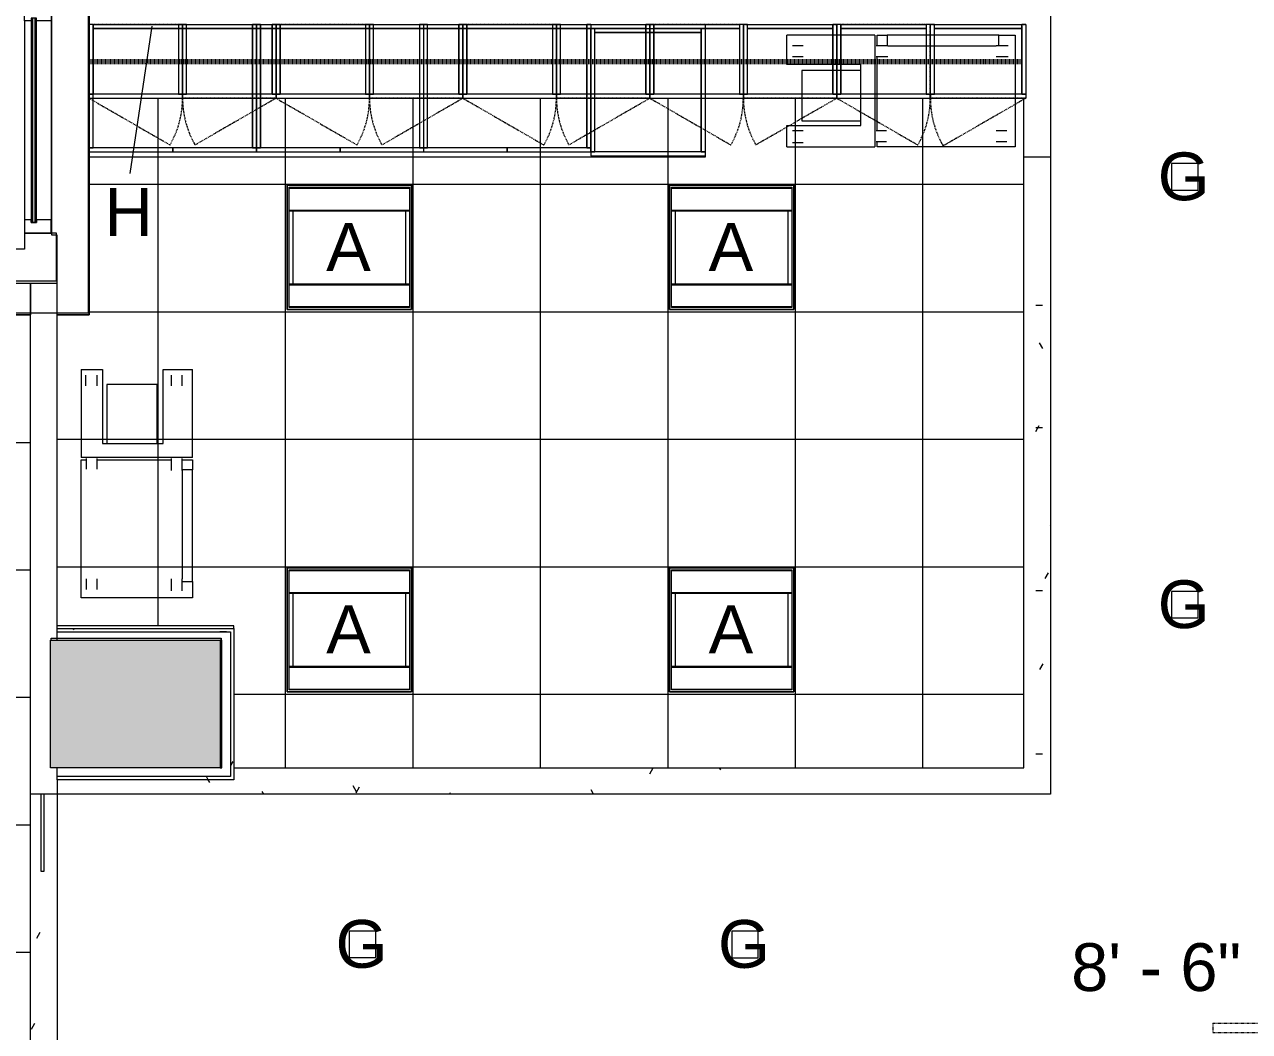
# Model space of a CAD drawing. Header units: inches. Extents: x -1206 to 1060, y -822 to 854.
# Drawn here: x -989.1 to -758.4, y 339.4 to 529 of the extents above; entities that cross this region are included whole.
import ezdxf

# ---------------------------------------------------------------- set-up
doc = ezdxf.new("R2010")
doc.units = ezdxf.units.IN
doc.header["$MEASUREMENT"] = 0
for name, pattern in [('X1$0$Dash', [0.25, 0.125, -0.125]), ('X1$0$Dash 1_16_', [0.125, 0.0625, -0.0625]), ('X1$0$Dash 1_8_', [0.25, 0.125, -0.125]), ('X1$0$Hidden', [0.28125, 0.1875, -0.09375]), ('X1$0$IMPORT-2DASHES', [163.199999, 71.999999, -24, 9.6, -24, 9.6, -24])]:
    doc.linetypes.add(name, pattern=pattern)
for name, color, linetype, lineweight in [('X1$0$18_0109_REV_dwg _7_', 8, 'Continuous', 9), ('X1$0$A-Anno-Revs-FinF', 7, 'Continuous', 9), ('X1$0$A-CLNG', 13, 'Continuous', 13), ('X1$0$A-CLNG-PATT', 13, 'Continuous', 13), ('X1$0$A-DETL', 90, 'Continuous', 9), ('X1$0$A-DETL-GENF', 92, 'Continuous', 9), ('X1$0$A-DOOR', 31, 'Continuous', 13), ('X1$0$A-WALL', 113, 'Continuous', 13), ('X1$0$A-WALL-PATT', 111, 'Continuous', 13), ('X1$0$ArchiCAD Windows_Pen_No__4', 7, 'Continuous', 9), ('X1$0$BB Columns_Pen_No__7', 250, 'Continuous', 20), ('X1$0$BB Shell_Pen_No__100', 250, 'Continuous', 20), ('X1$0$E-LITE-EQPM', 33, 'Continuous', 9), ('X1$0$E-LITE-EQPM-IDEN', 33, 'Continuous', 9), ('X1$0$G-ANNO-DIMS', 111, 'Continuous', 9), ('X1$0$GLZ_GLAZING', 7, 'Continuous', 9), ('X1$0$I-WALL', 2, 'Continuous', 13), ('X1$0$Q-CASE', 31, 'Continuous', 9), ('X1$0$Q-CASE-HDLN', 31, 'X1$0$Dash', 9), ('X1$0$Q-SPCQ', 91, 'Continuous', 9), ('X1$0$S-COLS', 52, 'Continuous', 9)]:
    doc.layers.add(name, color=color, linetype=linetype, lineweight=lineweight)
doc.styles.add('X1$0$Arial', font='arial.ttf', dxfattribs={"height": 9})
pattern_1 = [(0, (0, 0), (30.72, 7.68), [1.267, -21.773, 1.267, -21.773, -122.88]), (0, (0, 0), (30.72, 7.68), [-46.08, 1.267, -44.813, 1.267, -21.773, -53.76]), (0, (0, 0), (30.72, 7.68), [-115.2, 1.267, -14.093, 1.267, -37.133]), (120, (11.52, 3.84), (-22.011075, 22.7643), [1.267, -21.773, 1.267, -21.773, -122.88]), (120, (11.52, 3.84), (-22.011075, 22.7643), [-46.08, 1.267, -44.813, 1.267, -21.773, -53.76]), (120, (11.52, 3.84), (-22.011075, 22.7643), [-115.2, 1.267, -14.093, 1.267, -37.133]), (240, (15.36, 19.2), (-8.708925, -30.4443), [1.267, -21.773, 1.267, -21.773, -122.88]), (240, (15.36, 19.2), (-8.708925, -30.4443), [-46.08, 1.267, -44.813, 1.267, -21.773, -53.76]), (240, (15.36, 19.2), (-8.708925, -30.4443), [-115.2, 1.267, -14.093, 1.267, -37.133])]

# ---------------------------------------------------------------- blocks, each defined once
blk = doc.blocks.new('X1$0$A-Copier-Floor - A-Copier-Floor-4961898-FIRST FLOOR RCP')
at = {"layer": 'X1$0$Q-SPCQ'}
for p, q in [((-13.49, 9.53), (-30.09, 9.53)), ((-30.09, 3.97), (-30.09, 9.53)), ((-13.49, 9.53), (-13.49, -11.47)), ((-13.09, 7.53), (-13.09, 9.53)), ((-13.09, 9.53), (-11.18, 9.53)), ((9.82, 9.53), (-11.18, 9.53)), ((-11.18, 9.53), (-11.18, 7.53)), ((-11.18, 9.53), (-11.18, 7.53)), ((9.82, 7.53), (9.82, 9.53)), ((9.82, 7.53), (9.82, 9.53)), ((9.82, 9.53), (12.91, 9.53)), ((12.91, 9.53), (12.91, -11.47)), ((-27.03, 7.53), (-29.03, 7.53)), ((-12.07, 7.53), (-13.29, 7.53)), ((-11.07, 7.53), (-12.29, 7.53)), ((-11.07, 7.53), (9.34, 7.53)), ((-11.07, 7.53), (9.34, 7.53)), ((10.57, 7.53), (9.34, 7.53)), ((11.57, 7.53), (10.34, 7.53)), ((-29.03, 5.51), (-27.03, 5.51)), ((-13.29, 5.51), (-12.07, 5.51)), ((-13.09, -8.47), (-13.09, 5.51)), ((-12.29, 5.51), (-11.07, 5.51)), ((9.34, 5.51), (10.57, 5.51)), ((10.34, 5.51), (11.57, 5.51)), ((-16.13, 3.97), (-30.09, 3.97)), ((-16.13, 2.84), (-27.26, 2.84)), ((-27.26, 2.84), (-27.26, -6.6)), ((-16.13, -7.47), (-16.13, 3.97)), ((-27.26, -6.6), (-16.13, -6.6)), ((-30.09, -11.47), (-30.09, -7.47)), ((-30.09, -7.47), (-16.13, -7.47)), ((-27.03, -8.47), (-29.03, -8.47)), ((-11.29, -8.47), (-13.29, -8.47)), ((11.34, -8.47), (9.34, -8.47)), ((-30.09, -11.47), (-13.49, -11.47)), ((-29.03, -10.67), (-27.03, -10.67)), ((-13.29, -10.49), (-11.29, -10.49)), ((-13.09, -11.47), (-13.09, -10.49)), ((12.91, -11.47), (-13.09, -11.47)), ((9.34, -10.49), (11.34, -10.49))]:
    blk.add_line(p, q, dxfattribs=at)
blk = doc.blocks.new('X1$0$C-Counter Top - ADJ HEIGHT-5611292-FIRST FLOOR RCP')
at = {"layer": 'X1$0$Q-CASE'}
for p, q in [((47.23, 0), (68.74, 0)), ((68.74, 0), (68.74, -0.75)), ((68.74, -25), (-47.26, -25)), ((68.74, -24.75), (68.74, -25))]:
    blk.add_line(p, q, dxfattribs=at)
blk = doc.blocks.new('X1$0$A-Copier-Floor - A-Copier-Floor-V3-FIRST FLOOR RCP')
at = {"layer": 'X1$0$Q-SPCQ'}
for p, q in [((-13.49, 9.53), (-30.09, 9.53)), ((-30.09, 3.97), (-30.09, 9.53)), ((-13.49, 9.53), (-13.49, -11.47)), ((-13.09, 7.53), (-13.09, 9.53)), ((-13.09, 9.53), (-11.18, 9.53)), ((9.82, 9.53), (-11.18, 9.53)), ((-11.18, 9.53), (-11.18, 7.53)), ((-11.18, 9.53), (-11.18, 7.53)), ((9.82, 7.53), (9.82, 9.53)), ((9.82, 7.53), (9.82, 9.53)), ((9.82, 9.53), (12.91, 9.53)), ((12.91, 9.53), (12.91, -11.47)), ((-27.03, 7.53), (-29.03, 7.53)), ((-12.07, 7.53), (-13.29, 7.53)), ((-11.07, 7.53), (-12.29, 7.53)), ((-11.07, 7.53), (9.34, 7.53)), ((-11.07, 7.53), (9.34, 7.53)), ((10.57, 7.53), (9.34, 7.53)), ((11.57, 7.53), (10.34, 7.53)), ((-29.03, 5.51), (-27.03, 5.51)), ((-13.29, 5.51), (-12.07, 5.51)), ((-13.09, -8.47), (-13.09, 5.47)), ((-12.29, 5.51), (-11.07, 5.51)), ((9.34, 5.51), (10.57, 5.51)), ((10.34, 5.51), (11.57, 5.51)), ((-16.13, 3.97), (-30.09, 3.97)), ((-16.13, 2.84), (-27.26, 2.84)), ((-27.26, 2.84), (-27.26, -6.6)), ((-16.13, -7.47), (-16.13, 3.97)), ((-27.26, -6.6), (-16.13, -6.6)), ((-30.09, -11.47), (-30.09, -7.47)), ((-30.09, -7.47), (-16.13, -7.47)), ((-27.03, -8.47), (-29.03, -8.47)), ((-11.29, -8.47), (-13.29, -8.47)), ((11.34, -8.47), (9.34, -8.47)), ((-30.09, -11.47), (-13.49, -11.47)), ((-29.03, -10.67), (-27.03, -10.67)), ((-13.29, -10.49), (-11.29, -10.49)), ((-13.09, -11.47), (-13.09, -10.5)), ((12.91, -11.47), (-13.09, -11.47)), ((9.34, -10.49), (11.34, -10.49))]:
    blk.add_line(p, q, dxfattribs=at)
blk = doc.blocks.new('X1$0$Walls 25 - Walls 1-5286572-FIRST FLOOR RCP')
at = {"layer": 'X1$0$A-WALL', "lineweight": 9}
for p, q in [((-1988.56, 374.06), (-1988.56, 392.06)), ((-1988.56, 392.06), (-1982.56, 392.06)), ((-1982.56, 392.06), (-1982.56, 233.06)), ((-1989.56, 248.06), (-1989.56, 374.06)), ((-1989.56, 374.06), (-1988.56, 374.06)), ((-1988.56, 248.06), (-1989.56, 248.06)), ((-1988.56, 233.06), (-1988.56, 248.06)), ((-1982.56, 233.06), (-1988.56, 233.06))]:
    blk.add_line(p, q, dxfattribs=at)
blk = doc.blocks.new('X1$0$Walls 28 - Walls 1-5287475-FIRST FLOOR RCP')
at = {"layer": 'X1$0$A-WALL', "lineweight": 9}
for p, q in [((-1024.43, 474.31), (-1024.43, 480.31)), ((-1024.43, 480.31), (-1022.43, 480.31)), ((-1022.43, 480.31), (-1022.43, 481.31)), ((-1022.43, 481.31), (-991.43, 481.31)), ((-991.43, 481.31), (-991.43, 480.31)), ((-991.43, 480.31), (-987.93, 480.31)), ((-987.93, 480.31), (-987.93, 474.31)), ((-987.93, 474.31), (-1024.43, 474.31))]:
    blk.add_line(p, q, dxfattribs=at)
blk = doc.blocks.new('X1$0$CW Drawers - UB 34_5_h x 24_d - 4 Drawers Top Two Specified-5611294-FIRST FLOOR RCP')
at = {"layer": 'X1$0$Q-CASE'}
for p, q in [((3.53, -2.36), (2.78, -2.36)), ((2.78, -25.61), (2.78, -2.36)), ((3.53, -25.61), (3.53, -2.36)), ((3.53, -3.11), (3.53, -2.36)), ((3.53, -2.36), (23.54, -2.36)), ((23.54, -3.11), (3.53, -3.11)), ((3.53, -25.61), (3.53, -3.11)), ((3.53, -3.11), (23.54, -3.11)), ((24.29, -2.36), (23.54, -2.36)), ((23.54, -25.61), (23.54, -2.36)), ((23.54, -2.36), (23.54, -3.11)), ((23.54, -3.11), (23.54, -25.61)), ((24.29, -2.36), (24.29, -25.61)), ((24.29, -25.61), (2.78, -25.61)), ((2.78, -25.61), (2.78, -26.36)), ((2.78, -25.61), (3.53, -25.61)), ((2.78, -26.36), (24.29, -26.36)), ((23.54, -25.61), (3.53, -25.61)), ((23.54, -25.61), (24.29, -25.61)), ((24.29, -25.61), (24.29, -26.36))]:
    blk.add_line(p, q, dxfattribs=at)
blk = doc.blocks.new('X1$0$CW Cupbd - UB 34_5_h x 24_d - 2 Doors - 2 Shelves-5591238-FIRST FLOOR RCP')
at = {"layer": 'X1$0$Q-CASE'}
for p, q in [((2.75, -2.36), (2, -2.36)), ((2, -25.61), (2, -2.36)), ((2.75, -25.61), (2.75, -2.36)), ((2.75, -3.11), (2.75, -2.36)), ((2.75, -2.36), (32.74, -2.36)), ((32.74, -3.11), (2.75, -3.11)), ((2.75, -25.61), (2.75, -3.11)), ((2.75, -3.11), (32.74, -3.11)), ((33.49, -2.36), (32.74, -2.36)), ((32.74, -25.61), (32.74, -2.36)), ((32.74, -2.36), (32.74, -3.11)), ((32.74, -3.11), (32.74, -25.61)), ((33.49, -2.36), (33.49, -25.61)), ((17.74, -25.61), (2, -25.61)), ((2, -26.36), (2, -25.61)), ((2, -25.61), (2.75, -25.61)), ((2, -26.36), (17.74, -26.36)), ((32.74, -25.61), (2.75, -25.61)), ((17.74, -26.36), (17.74, -25.61)), ((33.49, -25.61), (17.74, -25.61)), ((17.74, -25.61), (17.74, -26.36)), ((17.74, -26.36), (33.49, -26.36)), ((32.74, -25.61), (33.49, -25.61)), ((33.49, -25.61), (33.49, -26.36))]:
    blk.add_line(p, q, dxfattribs=at)
blk = doc.blocks.new('X1$0$CW Cupbd - UB 34_5_h x 24_d - 2 Doors - 2 Shelves-5591384-FIRST FLOOR RCP')
at = {"layer": 'X1$0$Q-CASE'}
for p, q in [((17.74, 26.36), (2, 26.36)), ((2, 25.61), (2, 26.36)), ((2, 25.61), (17.74, 25.61)), ((2.75, 25.61), (2, 25.61)), ((2, 2.36), (2, 25.61)), ((2.75, 2.36), (2.75, 25.61)), ((2.75, 3.11), (2.75, 25.61)), ((2.75, 25.61), (32.74, 25.61)), ((17.74, 25.61), (17.74, 26.36)), ((33.49, 26.36), (17.74, 26.36)), ((17.74, 26.36), (17.74, 25.61)), ((17.74, 25.61), (33.49, 25.61)), ((33.49, 25.61), (32.74, 25.61)), ((32.74, 2.36), (32.74, 25.61)), ((32.74, 25.61), (32.74, 3.11)), ((33.49, 26.36), (33.49, 25.61)), ((33.49, 25.61), (33.49, 2.36)), ((2, 2.36), (2.75, 2.36)), ((2.75, 2.36), (2.75, 3.11)), ((2.75, 3.11), (32.74, 3.11)), ((32.74, 3.11), (2.75, 3.11)), ((32.74, 2.36), (2.75, 2.36)), ((32.74, 3.11), (32.74, 2.36)), ((32.74, 2.36), (33.49, 2.36))]:
    blk.add_line(p, q, dxfattribs=at)
blk = doc.blocks.new('X1$0$CW Cupbd - UB 34_5_h x 24_d - 2 Doors - 2 Shelves-V11-FIRST FLOOR RCP')
at = {"layer": 'X1$0$Q-CASE'}
for p, q in [((2.75, -2.36), (2, -2.36)), ((2.75, -25.61), (2.75, -2.36)), ((2.75, -3.11), (2.75, -2.36)), ((2.75, -2.36), (32.74, -2.36)), ((32.74, -3.11), (2.75, -3.11)), ((2.75, -25.61), (2.75, -3.11)), ((2.75, -3.11), (32.74, -3.11)), ((33.49, -2.36), (32.74, -2.36)), ((32.74, -25.61), (32.74, -2.36)), ((32.74, -2.36), (32.74, -3.11)), ((32.74, -3.11), (32.74, -25.61)), ((33.49, -2.36), (33.49, -25.61)), ((17.74, -25.61), (2, -25.61)), ((2, -25.61), (2.75, -25.61)), ((2, -26.36), (17.74, -26.36)), ((32.74, -25.61), (2.75, -25.61)), ((17.74, -26.36), (17.74, -25.61)), ((33.49, -25.61), (17.74, -25.61)), ((17.74, -25.61), (17.74, -26.36)), ((17.74, -26.36), (33.49, -26.36)), ((32.74, -25.61), (33.49, -25.61)), ((33.49, -25.61), (33.49, -26.36))]:
    blk.add_line(p, q, dxfattribs=at)
blk = doc.blocks.new('X1$0$18_0109_REV_dwg _7__window-fixed-5632552-FIRST FLOOR RCP')
at = {"layer": 'X1$0$ArchiCAD Windows_Pen_No__4', "color": 253, "linetype": 'X1$0$IMPORT-2DASHES'}
for p, q in [((-6723.6, 3788.31), (-6761.1, 3788.31)), ((-6681.6, 3788.31), (-6719.6, 3788.31)), ((-6640.1, 3788.31), (-6677.6, 3788.31)), ((-6723.6, 3783.31), (-6761.1, 3783.31)), ((-6681.6, 3783.31), (-6719.6, 3783.31)), ((-6640.09, 3783.31), (-6677.6, 3783.31))]:
    blk.add_line(p, q, dxfattribs=at)
at = {"layer": 'X1$0$ArchiCAD Windows_Pen_No__4', "color": 253, "flags": 128}
for points in [[(-6723.17, 3788.31), (-6721.6, 3788.31), (-6720.02, 3788.31)], [(-6681.17, 3788.31), (-6679.6, 3788.31), (-6678.02, 3788.31)]]:
    blk.add_lwpolyline(points, dxfattribs=at)
at = {"layer": 'X1$0$GLZ_GLAZING', "color": 253}
for p, q in [((-6723.1, 3786.81), (-6761.6, 3786.81)), ((-6761.6, 3786.32), (-6723.1, 3786.32)), ((-6681.1, 3786.81), (-6720.1, 3786.81)), ((-6720.1, 3786.32), (-6681.1, 3786.32)), ((-6639.59, 3786.81), (-6678.1, 3786.81)), ((-6678.1, 3786.32), (-6639.6, 3786.32))]:
    blk.add_line(p, q, dxfattribs=at)
at = {"layer": 'X1$0$GLZ_GLAZING', "color": 253, "flags": 128}
for points in [[(-6763.6, 3783.31), (-6761.1, 3783.31), (-6761.1, 3786.06), (-6761.6, 3786.06), (-6761.6, 3787.06), (-6761.1, 3787.06), (-6761.1, 3788.31), (-6763.6, 3788.31), (-6763.6, 3787.06), (-6763.6, 3786.06)], [(-6719.6, 3783.31), (-6723.6, 3783.31), (-6723.6, 3786.06), (-6723.1, 3786.06), (-6723.1, 3787.06), (-6723.6, 3787.06), (-6723.6, 3788.31), (-6719.6, 3788.31), (-6719.6, 3787.06), (-6720.1, 3787.06), (-6720.1, 3786.06), (-6719.6, 3786.06)], [(-6677.6, 3783.31), (-6681.6, 3783.31), (-6681.6, 3786.06), (-6681.1, 3786.06), (-6681.1, 3787.06), (-6681.6, 3787.06), (-6681.6, 3788.31), (-6677.6, 3788.31), (-6677.6, 3787.06), (-6678.1, 3787.06), (-6678.1, 3786.06), (-6677.6, 3786.06)], [(-6637.6, 3783.31), (-6637.6, 3788.31), (-6640.1, 3788.31), (-6640.09, 3787.06), (-6639.59, 3787.06), (-6639.59, 3786.06), (-6640.09, 3786.06), (-6640.09, 3783.31)], [(-6681.1, 3786.06), (-6681.1, 3787.06), (-6720.1, 3787.06), (-6720.1, 3786.07), (-6681.59, 3786.07)]]:
    blk.add_lwpolyline(points, close=True, dxfattribs=at)
for points in [[(-6723.1, 3786.06), (-6723.1, 3787.06), (-6761.6, 3787.06), (-6761.6, 3786.07), (-6723.1, 3786.07)], [(-6639.59, 3786.06), (-6639.59, 3787.06), (-6678.1, 3787.06), (-6678.1, 3786.07), (-6639.59, 3786.07)]]:
    blk.add_lwpolyline(points, dxfattribs=at)
blk = doc.blocks.new('X1$0$18_0109_REV_dwg _7_-5631515-FIRST FLOOR RCP')
at = {"layer": 'X1$0$A-Anno-Revs-FinF', "color": 253, "flags": 128}
blk.add_lwpolyline([(-7391.19, 3403.32), (-7391.19, 3397.32), (-7343.69, 3397.32), (-7343.69, 3556.32)], dxfattribs=at)
at = {"layer": 'X1$0$BB Columns_Pen_No__7', "color": 9}
blk.add_line((-7350.69, 3335.66), (-7350.69, 3336.07), dxfattribs=at)
at = {"layer": 'X1$0$BB Columns_Pen_No__7', "color": 9, "flags": 128}
blk.add_lwpolyline([(-7350.69, 3336.07), (-7318.69, 3336.07), (-7318.69, 3312.07), (-7318.85, 3312.07)], dxfattribs=at)
at = {"layer": 'X1$0$BB Shell_Pen_No__100', "color": 9, "flags": 128}
for points in [[(-7358.19, 3406.91), (-7358.19, 3403.32), (-7349.69, 3403.32), (-7349.69, 3412.32), (-7355.69, 3412.32), (-7355.69, 3409.32)], [(-7355.69, 3409.32), (-7358.19, 3409.32), (-7358.19, 3407.41)]]:
    blk.add_lwpolyline(points, dxfattribs=at)
at = {"rotation": 90}
blk.add_blockref('X1$0$18_0109_REV_dwg _7__window-fixed-5632552-FIRST FLOOR RCP', (-3567.38, 10175.91), dxfattribs=at)
blk = doc.blocks.new('X1$0$Barn Door - Glass Door - Int-GL1-GLSS-36_ x 84_ D6-5625844-FIRST FLOOR RCP')
at = {"layer": 'X1$0$A-DETL-GENF'}
for p, q in [((17.91, 11.5), (17.91, 12)), ((17.91, 12), (23.91, 12)), ((24.62, 11.75), (23.91, 12.46)), ((23.91, 12.46), (23.91, 12)), ((24.62, 11.75), (23.91, 11.04)), ((17.91, 11.5), (23.91, 11.5)), ((23.91, 11.04), (23.91, 11.5))]:
    blk.add_line(p, q, dxfattribs=at)
at = {"layer": 'X1$0$A-DOOR', "linetype": 'X1$0$Dash 1_16_', "lineweight": 9}
for p, q in [((-21, 4.25), (63, 4.25)), ((-21, 4.25), (-21, 2.5)), ((-21, 2.5), (63, 2.5)), ((63, 4.25), (63, 2.5))]:
    blk.add_line(p, q, dxfattribs=at)
blk = doc.blocks.new('X1$0$L-Recessed-Axis-Duo - 2 x 2-V15-FIRST FLOOR RCP')
at = {"layer": 'X1$0$E-LITE-EQPM'}
for p, q in [((-11.7, 11.7), (-11.7, -11.7)), ((11.7, 11.7), (-11.7, 11.7)), ((11.7, -11.7), (11.7, 11.7)), ((-11.37, 11.26), (-11.37, 11.27)), ((-11.37, 11.14), (-11.37, 11.26)), ((-11.37, 11.14), (11.38, 11.14)), ((11.32, 11.32), (-11.32, 11.32)), ((-11.32, 11.32), (-11.32, -11.32)), ((11.32, -11.32), (11.32, 11.32)), ((11.38, 11.27), (11.38, 11.26)), ((11.38, 11.26), (11.38, 11.14)), ((-11.32, 7.03), (11.32, 7.03)), ((-11.32, 7.02), (11.32, 7.02)), ((-11.32, 6.85), (11.32, 6.85)), ((-10.57, 6.86), (-10.57, -6.86)), ((10.57, -6.86), (10.57, 6.86)), ((11.32, -6.85), (-11.32, -6.85)), ((-11.32, -7.02), (11.32, -7.02)), ((-11.32, -7.03), (11.32, -7.03)), ((-11.37, -11.26), (-11.37, -11.14)), ((-11.37, -11.14), (11.38, -11.14)), ((-11.37, -11.27), (-11.37, -11.26)), ((-11.32, -11.32), (11.32, -11.32)), ((11.38, -11.14), (11.38, -11.26)), ((11.38, -11.26), (11.38, -11.27)), ((-11.7, -11.7), (11.7, -11.7))]:
    blk.add_line(p, q, dxfattribs=at)
for points, knots in [([(-11.64, 11.64), (-11.65, 11.65), (-11.65, 11.65), (-11.66, 11.66), (-11.67, 11.67), (-11.68, 11.68), (-11.68, 11.68), (-11.69, 11.69), (-11.69, 11.69), (-11.7, 11.7), (-11.7, 11.7), (-11.7, 11.7), (-11.7, 11.7)], [0, 0, 0, 0, 0.166667, 0.25, 0.333333, 0.416667, 0.5, 0.583333, 0.666667, 0.75, 0.833333, 1, 1, 1, 1]), ([(11.64, 11.64), (11.65, 11.65), (11.65, 11.65), (11.66, 11.66), (11.67, 11.67), (11.68, 11.68), (11.68, 11.68), (11.69, 11.69), (11.69, 11.69), (11.7, 11.7), (11.7, 11.7), (11.7, 11.7), (11.7, 11.7)], [0, 0, 0, 0, 0.166667, 0.25, 0.333333, 0.416667, 0.5, 0.583333, 0.666667, 0.75, 0.833333, 1, 1, 1, 1]), ([(-11.7, -11.7), (-11.7, -11.7), (-11.7, -11.7), (-11.7, -11.7), (-11.69, -11.69), (-11.69, -11.69), (-11.68, -11.68), (-11.68, -11.68), (-11.67, -11.67), (-11.66, -11.66), (-11.65, -11.65), (-11.65, -11.65), (-11.64, -11.64)], [-1, -1, -1, -1, -0.833333, -0.75, -0.666667, -0.583333, -0.5, -0.416667, -0.333333, -0.25, -0.166667, 0, 0, 0, 0]), ([(11.64, -11.64), (11.65, -11.65), (11.65, -11.65), (11.66, -11.66), (11.67, -11.67), (11.68, -11.68), (11.68, -11.68), (11.69, -11.69), (11.69, -11.69), (11.7, -11.7), (11.7, -11.7), (11.7, -11.7), (11.7, -11.7)], [0, 0, 0, 0, 0.166667, 0.25, 0.333333, 0.416667, 0.5, 0.583333, 0.666667, 0.75, 0.833333, 1, 1, 1, 1])]:
    blk.add_open_spline(points, degree=3, knots=knots, dxfattribs=at)
blk = doc.blocks.new('X1$0$L-Recessed-Axis-Duo - 2 x 2-V17-FIRST FLOOR RCP')
at = {"layer": 'X1$0$E-LITE-EQPM'}
for p, q in [((-11.7, 11.7), (-11.7, -11.7)), ((11.7, 11.7), (-11.7, 11.7)), ((11.7, -11.7), (11.7, 11.7)), ((-11.37, 11.26), (-11.37, 11.27)), ((-11.37, 11.14), (-11.37, 11.26)), ((-11.37, 11.14), (11.38, 11.14)), ((11.32, 11.32), (-11.32, 11.32)), ((-11.32, 11.32), (-11.32, -11.32)), ((11.32, -11.32), (11.32, 11.32)), ((11.38, 11.27), (11.38, 11.26)), ((11.38, 11.26), (11.38, 11.14)), ((-11.32, 7.03), (11.32, 7.03)), ((-11.32, 7.02), (11.32, 7.02)), ((-11.32, 6.85), (11.32, 6.85)), ((-10.57, 6.86), (-10.57, -6.86)), ((10.57, -6.86), (10.57, 6.86)), ((11.32, -6.85), (-11.32, -6.85)), ((-11.32, -7.02), (11.32, -7.02)), ((-11.32, -7.03), (11.32, -7.03)), ((-11.37, -11.26), (-11.37, -11.14)), ((-11.37, -11.14), (11.38, -11.14)), ((-11.37, -11.27), (-11.37, -11.26)), ((-11.32, -11.32), (11.32, -11.32)), ((11.38, -11.14), (11.38, -11.26)), ((11.38, -11.26), (11.38, -11.27)), ((-11.7, -11.7), (11.7, -11.7))]:
    blk.add_line(p, q, dxfattribs=at)
for points, knots in [([(-11.64, 11.64), (-11.65, 11.65), (-11.65, 11.65), (-11.66, 11.66), (-11.67, 11.67), (-11.68, 11.68), (-11.68, 11.68), (-11.69, 11.69), (-11.69, 11.69), (-11.7, 11.7), (-11.7, 11.7), (-11.7, 11.7), (-11.7, 11.7)], [0, 0, 0, 0, 0.166667, 0.25, 0.333333, 0.416667, 0.5, 0.583333, 0.666667, 0.75, 0.833333, 1, 1, 1, 1]), ([(11.64, 11.64), (11.65, 11.65), (11.65, 11.65), (11.66, 11.66), (11.67, 11.67), (11.68, 11.68), (11.68, 11.68), (11.69, 11.69), (11.69, 11.69), (11.7, 11.7), (11.7, 11.7), (11.7, 11.7), (11.7, 11.7)], [0, 0, 0, 0, 0.166667, 0.25, 0.333333, 0.416667, 0.5, 0.583333, 0.666667, 0.75, 0.833333, 1, 1, 1, 1]), ([(-11.7, -11.7), (-11.7, -11.7), (-11.7, -11.7), (-11.7, -11.7), (-11.69, -11.69), (-11.69, -11.69), (-11.68, -11.68), (-11.68, -11.68), (-11.67, -11.67), (-11.66, -11.66), (-11.65, -11.65), (-11.65, -11.65), (-11.64, -11.64)], [-1, -1, -1, -1, -0.833333, -0.75, -0.666667, -0.583333, -0.5, -0.416667, -0.333333, -0.25, -0.166667, 0, 0, 0, 0]), ([(11.64, -11.64), (11.65, -11.65), (11.65, -11.65), (11.66, -11.66), (11.67, -11.67), (11.68, -11.68), (11.68, -11.68), (11.69, -11.69), (11.69, -11.69), (11.7, -11.7), (11.7, -11.7), (11.7, -11.7), (11.7, -11.7)], [0, 0, 0, 0, 0.166667, 0.25, 0.333333, 0.416667, 0.5, 0.583333, 0.666667, 0.75, 0.833333, 1, 1, 1, 1])]:
    blk.add_open_spline(points, degree=3, knots=knots, dxfattribs=at)
blk = doc.blocks.new('X1$0$L-Recessed-Axis-Duo - 2 x 2-V13-FIRST FLOOR RCP')
at = {"layer": 'X1$0$E-LITE-EQPM'}
for p, q in [((-11.7, 11.7), (-11.7, -11.7)), ((11.7, 11.7), (-11.7, 11.7)), ((11.7, -11.7), (11.7, 11.7)), ((-11.37, 11.26), (-11.37, 11.27)), ((-11.37, 11.14), (-11.37, 11.26)), ((-11.37, 11.14), (11.38, 11.14)), ((11.32, 11.32), (-11.32, 11.32)), ((-11.32, 11.32), (-11.32, -11.32)), ((11.32, -11.32), (11.32, 11.32)), ((11.38, 11.27), (11.38, 11.26)), ((11.38, 11.26), (11.38, 11.14)), ((-11.32, 7.03), (11.32, 7.03)), ((-11.32, 7.02), (11.32, 7.02)), ((-11.32, 6.85), (11.32, 6.85)), ((-10.57, 6.86), (-10.57, -6.86)), ((10.57, -6.86), (10.57, 6.86)), ((11.32, -6.85), (-11.32, -6.85)), ((-11.32, -7.02), (11.32, -7.02)), ((-11.32, -7.03), (11.32, -7.03)), ((-11.37, -11.26), (-11.37, -11.14)), ((-11.37, -11.14), (11.38, -11.14)), ((-11.37, -11.27), (-11.37, -11.26)), ((-11.32, -11.32), (11.32, -11.32)), ((11.38, -11.14), (11.38, -11.26)), ((11.38, -11.26), (11.38, -11.27)), ((-11.7, -11.7), (11.7, -11.7))]:
    blk.add_line(p, q, dxfattribs=at)
for points, knots in [([(-11.64, 11.64), (-11.65, 11.65), (-11.65, 11.65), (-11.66, 11.66), (-11.67, 11.67), (-11.68, 11.68), (-11.68, 11.68), (-11.69, 11.69), (-11.69, 11.69), (-11.7, 11.7), (-11.7, 11.7), (-11.7, 11.7), (-11.7, 11.7)], [0, 0, 0, 0, 0.166667, 0.25, 0.333333, 0.416667, 0.5, 0.583333, 0.666667, 0.75, 0.833333, 1, 1, 1, 1]), ([(11.64, 11.64), (11.65, 11.65), (11.65, 11.65), (11.66, 11.66), (11.67, 11.67), (11.68, 11.68), (11.68, 11.68), (11.69, 11.69), (11.69, 11.69), (11.7, 11.7), (11.7, 11.7), (11.7, 11.7), (11.7, 11.7)], [0, 0, 0, 0, 0.166667, 0.25, 0.333333, 0.416667, 0.5, 0.583333, 0.666667, 0.75, 0.833333, 1, 1, 1, 1]), ([(-11.7, -11.7), (-11.7, -11.7), (-11.7, -11.7), (-11.7, -11.7), (-11.69, -11.69), (-11.69, -11.69), (-11.68, -11.68), (-11.68, -11.68), (-11.67, -11.67), (-11.66, -11.66), (-11.65, -11.65), (-11.65, -11.65), (-11.64, -11.64)], [-1, -1, -1, -1, -0.833333, -0.75, -0.666667, -0.583333, -0.5, -0.416667, -0.333333, -0.25, -0.166667, 0, 0, 0, 0]), ([(11.64, -11.64), (11.65, -11.65), (11.65, -11.65), (11.66, -11.66), (11.67, -11.67), (11.68, -11.68), (11.68, -11.68), (11.69, -11.69), (11.69, -11.69), (11.7, -11.7), (11.7, -11.7), (11.7, -11.7), (11.7, -11.7)], [0, 0, 0, 0, 0.166667, 0.25, 0.333333, 0.416667, 0.5, 0.583333, 0.666667, 0.75, 0.833333, 1, 1, 1, 1])]:
    blk.add_open_spline(points, degree=3, knots=knots, dxfattribs=at)
blk = doc.blocks.new('X1$0$5in_Square_Xicato-STD - L342_24W_Xicato_XTM_2100_lm_3000K-V27-FIRST FLOOR RCP')
at = {"layer": 'X1$0$E-LITE-EQPM'}
for p, q in [((-13.88, 2.54), (-13.88, -2.46)), ((-8.88, 2.54), (-13.88, 2.54)), ((-8.88, -2.46), (-8.88, 2.54)), ((-13.88, -2.46), (-8.88, -2.46))]:
    blk.add_line(p, q, dxfattribs=at)
blk = doc.blocks.new('X1$0$5in_Square_Xicato-STD - L342_24W_Xicato_XTM_2100_lm_3000K-V28-FIRST FLOOR RCP')
at = {"layer": 'X1$0$E-LITE-EQPM'}
for p, q in [((-13.88, 2.46), (-13.88, -2.54)), ((-8.88, 2.46), (-13.88, 2.46)), ((-8.88, -2.54), (-8.88, 2.46)), ((-13.88, -2.54), (-8.88, -2.54))]:
    blk.add_line(p, q, dxfattribs=at)
blk = doc.blocks.new('X1$0$CW Cupbd Ohead - 23_5_h x 13 7_8_d - 1 Door - 1 Shelf-5545792-FIRST FLOOR RCP')
at = {"layer": 'X1$0$Q-CASE'}
for p, q in [((2.75, -2.36), (2, -2.36)), ((2, -15.45), (2, -2.36)), ((2.75, -15.45), (2.75, -2.36)), ((2.75, -3.11), (2.75, -2.36)), ((2.75, -2.36), (18.85, -2.36)), ((18.85, -3.11), (2.75, -3.11)), ((2.75, -15.45), (2.75, -3.11)), ((2.75, -3.11), (18.85, -3.11)), ((19.6, -2.36), (18.85, -2.36)), ((18.85, -15.45), (18.85, -2.36)), ((18.85, -2.36), (18.85, -3.11)), ((18.85, -3.11), (18.85, -15.45)), ((19.6, -2.36), (19.6, -15.45)), ((19.6, -15.45), (2, -15.45)), ((2, -15.45), (2, -16.24)), ((2, -15.45), (2.75, -15.45)), ((18.85, -15.45), (2.75, -15.45)), ((18.85, -15.45), (19.6, -15.45)), ((19.6, -15.45), (19.6, -16.24)), ((2, -16.24), (19.6, -16.24))]:
    blk.add_line(p, q, dxfattribs=at)
at = {"layer": 'X1$0$Q-CASE', "linetype": 'X1$0$Hidden'}
blk.add_line((19.6, -16.24), (4.35, -25.04), dxfattribs=at)
blk.add_arc((19.6, -16.24), 17.6, 179.5, 210, dxfattribs=at)
at = {"layer": 'X1$0$Q-CASE-HDLN'}
for p, q in [((2, -16.24), (2, -2.36)), ((2, -2.36), (19.6, -2.36)), ((19.6, -2.36), (19.6, -16.24)), ((19.6, -16.24), (2, -16.24))]:
    blk.add_line(p, q, dxfattribs=at)
blk = doc.blocks.new('X1$0$CW Cupbd Ohead - 23_5_h x 13 7_8_d - 1 Door - 1 Shelf-5545809-FIRST FLOOR RCP')
at = {"layer": 'X1$0$Q-CASE', "linetype": 'X1$0$Hidden'}
blk.add_line((19.6, 16.24), (4.35, 25.04), dxfattribs=at)
at = {"layer": 'X1$0$Q-CASE'}
for p, q in [((19.6, 16.24), (2, 16.24)), ((2, 16.24), (2, 15.45)), ((19.6, 16.24), (19.6, 15.45)), ((2, 15.45), (19.6, 15.45)), ((2.75, 15.45), (2, 15.45)), ((2, 2.36), (2, 15.45)), ((2.75, 2.36), (2.75, 15.45)), ((2.75, 3.11), (2.75, 15.45)), ((2.75, 15.45), (18.85, 15.45)), ((19.6, 15.45), (18.85, 15.45)), ((18.85, 2.36), (18.85, 15.45)), ((18.85, 15.45), (18.85, 3.11)), ((19.6, 15.45), (19.6, 2.36)), ((2, 2.36), (2.75, 2.36)), ((2.75, 2.36), (2.75, 3.11)), ((2.75, 3.11), (18.85, 3.11)), ((18.85, 3.11), (2.75, 3.11)), ((18.85, 2.36), (2.75, 2.36)), ((18.85, 3.11), (18.85, 2.36)), ((18.85, 2.36), (19.6, 2.36))]:
    blk.add_line(p, q, dxfattribs=at)
at = {"layer": 'X1$0$Q-CASE', "linetype": 'X1$0$Hidden'}
blk.add_arc((19.6, 16.24), 17.6, 150, 180.5, dxfattribs=at)
at = {"layer": 'X1$0$Q-CASE-HDLN'}
for p, q in [((19.6, 16.24), (2, 16.24)), ((2, 16.24), (2, 2.36)), ((19.6, 2.36), (19.6, 16.24)), ((2, 2.36), (19.6, 2.36))]:
    blk.add_line(p, q, dxfattribs=at)
blk = doc.blocks.new('X1$0$CW Cupbd Ohead - 23_5_h x 13 7_8_d - 1 Door - 1 Shelf-5545818-FIRST FLOOR RCP')
at = {"layer": 'X1$0$Q-CASE'}
for p, q in [((2.75, -2.36), (2, -2.36)), ((2, -15.45), (2, -2.36)), ((2.75, -15.45), (2.75, -2.36)), ((2.75, -3.11), (2.75, -2.36)), ((2.75, -2.36), (19.22, -2.36)), ((19.22, -3.11), (2.75, -3.11)), ((2.75, -15.45), (2.75, -3.11)), ((2.75, -3.11), (19.22, -3.11)), ((19.97, -2.36), (19.22, -2.36)), ((19.22, -15.45), (19.22, -2.36)), ((19.22, -2.36), (19.22, -3.11)), ((19.22, -3.11), (19.22, -15.45)), ((19.97, -2.36), (19.97, -15.45)), ((19.97, -15.45), (2, -15.45)), ((2, -15.45), (2, -16.24)), ((2, -15.45), (2.75, -15.45)), ((19.22, -15.45), (2.75, -15.45)), ((19.22, -15.45), (19.97, -15.45)), ((19.97, -15.45), (19.97, -16.24)), ((2, -16.24), (19.97, -16.24))]:
    blk.add_line(p, q, dxfattribs=at)
at = {"layer": 'X1$0$Q-CASE', "linetype": 'X1$0$Hidden'}
blk.add_line((19.97, -16.24), (4.4, -25.22), dxfattribs=at)
blk.add_arc((19.97, -16.24), 17.97, 179.5, 210, dxfattribs=at)
at = {"layer": 'X1$0$Q-CASE-HDLN'}
for p, q in [((2, -16.24), (2, -2.36)), ((2, -2.36), (19.97, -2.36)), ((19.97, -2.36), (19.97, -16.24)), ((19.97, -16.24), (2, -16.24))]:
    blk.add_line(p, q, dxfattribs=at)
blk = doc.blocks.new('X1$0$Concrete-Rectangular-Column - 24 X 32-5463222-FIRST FLOOR RCP')
at = {"layer": 'X1$0$S-COLS'}
blk.add_hatch(color=7, dxfattribs=at).paths.add_polyline_path([(-12, 16), (-12, -16), (12, -16), (12, 16)], flags=0)
at = {"layer": 'X1$0$S-COLS', "color": 8, "lineweight": 20}
for p, q in [((-12, 16), (12, 16)), ((-12, -16), (-12, 16)), ((12, 16), (12, -16)), ((12, -16), (-12, -16))]:
    blk.add_line(p, q, dxfattribs=at)
blk = doc.blocks.new('X1$0$Spot Elevations - Spot Elevation - Target Filled-49714-FIRST FLOOR RCP')
at = {"layer": 'X1$0$G-ANNO-DIMS'}
h = blk.add_hatch(color=256, dxfattribs=at)
edge = h.paths.add_edge_path(flags=0)
edge.add_line((0, 0), (-0.0938, 0))
edge.add_arc((0, 0), 0.0938, 90, 180, ccw=False)
edge.add_line((0, 0.0938), (0, 0))
h = blk.add_hatch(color=256, dxfattribs=at)
edge = h.paths.add_edge_path(flags=0)
edge.add_line((0, 0), (0.0938, 0))
edge.add_arc((0, 0), 0.0937, 270, 360, ccw=False)
edge.add_line((0, -0.0938), (0, 0))
for p, q in [((0, 0.1244), (0, -0.125)), ((0, 0), (0, 0.0938)), ((0.125, 0), (-0.125, 0)), ((-0.0938, 0), (0, 0)), ((0, 0), (0, -0.0938)), ((0.0938, 0), (0, 0))]:
    blk.add_line(p, q, dxfattribs=at)
blk.add_circle((0, 0), 0.0938, dxfattribs=at)
for radius, start, end in [(0.0938, 90, 180), (0.0937, 270, 360)]:
    blk.add_arc((0, 0), radius, start, end, dxfattribs=at)
blk = doc.blocks.new('X1')
at = {"layer": 'X1$0$A-CLNG-PATT'}
h = blk.add_hatch(dxfattribs=at)
h.set_pattern_fill('FP1_3', color=256, style=0, pattern_type=2)
h.set_pattern_definition([(0, (-939.932, 450.904), (0, -24), []), (270, (-939.932, 450.904), (-24, -1e-15), [])])
h.paths.add_polyline_path([(-860.35, 389.06), (-800.93, 389.06), (-800.93, 515.13), (-976.93, 515.13), (-976.93, 474.31), (-982.93, 474.31), (-982.93, 415.81), (-949.68, 415.81), (-949.68, 389.06), (-902.93, 389.06)], flags=0)
h.paths.add_polyline_path([(-929.55, 403.33), (-939.63, 403.33), (-939.63, 426.73), (-916.23, 426.73), (-916.23, 403.33), (-924.23, 403.33)], flags=0)
h.paths.add_polyline_path([(-865.67, 403.33), (-867.63, 403.33), (-867.63, 426.73), (-844.23, 426.73), (-844.23, 403.33), (-860.35, 403.33)], flags=0)
h.paths.add_polyline_path([(-924.23, 475.33), (-939.63, 475.33), (-939.63, 498.73), (-916.23, 498.73), (-916.23, 475.33), (-918.9, 475.33)], flags=0)
h.paths.add_polyline_path([(-849.7, 475.33), (-867.63, 475.33), (-867.63, 498.73), (-844.23, 498.73), (-844.23, 475.33), (-844.38, 475.33)], flags=0)
h = blk.add_hatch(dxfattribs=at)
h.set_pattern_fill('FP1_1', color=256, style=0, pattern_type=2)
h.set_pattern_definition(pattern_1)
h.paths.add_polyline_path([(-795.93, 384.06), (-795.93, 504), (-800.93, 504), (-800.93, 389.06), (-949.68, 389.06), (-949.68, 386.81), (-982.93, 386.81), (-982.93, 384.06), (-800.93, 384.06)], flags=0)
h = blk.add_hatch(dxfattribs=at)
h.set_pattern_fill('FP1_2', color=256, style=0, pattern_type=2)
h.set_pattern_definition([(0, (-1093.43, 378.306), (0, -24), []), (270, (-1093.43, 378.306), (-24, -1e-15), [])])
h.paths.add_polyline_path([(-987.93, 328.06), (-987.93, 474.31), (-1150.93, 474.31), (-1150.93, 416.06), (-1135.93, 416.06), (-1135.93, 386.06), (-1150.93, 386.06), (-1150.93, 328.06), (-1021.43, 328.06)], flags=0)
h.paths.add_polyline_path([(-1069.43, 354.31), (-1071.78, 354.31), (-1071.78, 450.31), (-1069.43, 450.31), (-1069.43, 363.3)], flags=0)
h.paths.add_polyline_path([(-1117.43, 354.31), (-1119.78, 354.31), (-1119.78, 450.31), (-1117.43, 450.31), (-1117.43, 363.3)], flags=0)
h.paths.add_polyline_path([(-1023.78, 354.31), (-1023.78, 450.31), (-1021.43, 450.31), (-1021.43, 354.31)], flags=0)
h = blk.add_hatch(dxfattribs=at)
h.set_pattern_fill('FP1_1', color=256, style=0, pattern_type=2)
h.set_pattern_definition(pattern_1)
h.paths.add_polyline_path([(-982.93, 327.53), (-982.93, 384.06), (-985.43, 384.06), (-985.43, 369.53), (-985.93, 369.53), (-985.93, 384.06), (-987.93, 384.06), (-987.93, 327.53), (-985.93, 327.55), (-985.93, 333.53), (-985.43, 333.53), (-985.43, 327.53)], flags=0)
at = {"layer": 'X1$0$A-WALL-PATT', "lineweight": 9}
h = blk.add_hatch(dxfattribs=at)
h.set_pattern_fill('FP1_1', color=256, style=0, pattern_type=2)
h.set_pattern_definition(pattern_1)
h.paths.add_polyline_path([(-950.19, 414.68), (-949.68, 414.68), (-949.68, 415.31), (-982.93, 415.31), (-982.93, 414.68), (-950.3, 414.68)], flags=0)
h = blk.add_hatch(dxfattribs=at)
h.set_pattern_fill('FP1_1', color=256, style=0, pattern_type=2)
h.set_pattern_definition(pattern_1)
h.paths.add_polyline_path([(-950.3, 386.81), (-949.68, 386.81), (-949.68, 414.68), (-950.3, 414.68), (-950.3, 386.82)], flags=0)
h = blk.add_hatch(dxfattribs=at)
h.set_pattern_fill('FP1_1', color=256, style=0, pattern_type=2)
h.set_pattern_definition(pattern_1)
h.paths.add_polyline_path([(-982.93, 386.81), (-950.3, 386.82), (-950.3, 387.43), (-982.93, 387.43)], flags=0)
at = {"layer": 'X1$0$A-CLNG'}
for p, q in [((-976.93, 474.31), (-976.93, 515.13)), ((-800.93, 389.06), (-800.93, 504)), ((-795.93, 504), (-795.93, 384.06)), ((-916.23, 498.73), (-939.63, 498.73)), ((-939.63, 498.73), (-939.63, 475.33)), ((-916.23, 475.33), (-916.23, 498.73)), ((-844.23, 498.73), (-867.63, 498.73)), ((-867.63, 498.73), (-867.63, 475.33)), ((-844.23, 475.33), (-844.23, 498.73)), ((-939.63, 475.33), (-916.23, 475.33)), ((-867.63, 475.33), (-844.23, 475.33)), ((-1150.93, 474.31), (-987.93, 474.31)), ((-982.93, 474.31), (-976.93, 474.31)), ((-916.23, 426.73), (-939.63, 426.73)), ((-939.63, 426.73), (-939.63, 403.33)), ((-916.23, 403.33), (-916.23, 426.73)), ((-844.23, 426.73), (-867.63, 426.73)), ((-867.63, 426.73), (-867.63, 403.33)), ((-844.23, 403.33), (-844.23, 426.73)), ((-949.68, 415.81), (-982.93, 415.81)), ((-949.68, 415.31), (-949.68, 415.81)), ((-939.63, 403.33), (-916.23, 403.33)), ((-867.63, 403.33), (-844.23, 403.33)), ((-949.68, 389.06), (-800.93, 389.06)), ((-987.93, 327.53), (-987.93, 384.06)), ((-795.93, 384.06), (-982.93, 384.06)), ((-982.93, 384.06), (-982.93, 327.53))]:
    blk.add_line(p, q, dxfattribs=at)
at = {"layer": 'X1$0$A-DETL', "linetype": 'X1$0$Dash 1_8_', "lineweight": 70}
blk.add_line((-976.93, 522.06), (-801.31, 522.06), dxfattribs=at)
at = {"layer": 'X1$0$A-WALL'}
for p, q in [((-982.93, 414.68), (-950.3, 414.68)), ((-950.3, 414.68), (-950.3, 387.43)), ((-982.93, 386.81), (-982.93, 389.06)), ((-950.3, 387.43), (-982.93, 387.43))]:
    blk.add_line(p, q, dxfattribs=at)
at = {"layer": 'X1$0$E-LITE-EQPM-IDEN'}
blk.add_line((-965.12, 528.69), (-969.28, 500.94), dxfattribs=at)
at = {"layer": 'X1$0$I-WALL'}
for p, q in [((-795.93, 596), (-795.93, 504)), ((-800.93, 504), (-800.93, 515.13)), ((-795.93, 504), (-800.93, 504)), ((-987.93, 384.06), (-987.93, 480.31)), ((-987.93, 480.31), (-982.93, 480.31)), ((-982.93, 413.06), (-982.93, 480.31)), ((-982.93, 415.31), (-949.68, 415.31)), ((-949.68, 415.31), (-949.68, 386.81)), ((-951.93, 413.06), (-952.22, 413.06)), ((-951.93, 389.06), (-951.93, 413.06)), ((-952.22, 389.06), (-951.93, 389.06)), ((-982.93, 386.81), (-982.93, 384.06)), ((-949.68, 386.81), (-982.93, 386.81)), ((-982.93, 384.06), (-987.93, 384.06)), ((-985.93, 369.53), (-985.93, 384.06)), ((-985.43, 384.06), (-985.43, 369.53)), ((-985.43, 369.53), (-985.93, 369.53))]:
    blk.add_line(p, q, dxfattribs=at)
at = {"layer": 'X1$0$18_0109_REV_dwg _7_', "color": 253}
blk.add_blockref('X1$0$18_0109_REV_dwg _7_-5631515-FIRST FLOOR RCP', (6366.63, -2922.6), dxfattribs=at)
at = {"layer": 'X1$0$A-DOOR'}
blk.add_blockref('X1$0$Barn Door - Glass Door - Int-GL1-GLSS-36_ x 84_ D6-5625844-FIRST FLOOR RCP', (-744.34, 336.7), dxfattribs=at)
at = {"layer": 'X1$0$A-WALL', "lineweight": 9}
for name, p in [('X1$0$Walls 25 - Walls 1-5286572-FIRST FLOOR RCP', (1005.63, 241.25)), ('X1$0$Walls 28 - Walls 1-5287475-FIRST FLOOR RCP', (0, 0))]:
    blk.add_blockref(name, p, dxfattribs=at)
at = {"layer": 'X1$0$E-LITE-EQPM', "rotation": 180}
for p in [(-782.01, 500.36), (-782.01, 419.8)]:
    blk.add_blockref('X1$0$5in_Square_Xicato-STD - L342_24W_Xicato_XTM_2100_lm_3000K-V27-FIRST FLOOR RCP', p, dxfattribs=at)
at = {"layer": 'X1$0$E-LITE-EQPM', "extrusion": (0, 0, -1), "rotation": 180}
for name, p in [('X1$0$L-Recessed-Axis-Duo - 2 x 2-V17-FIRST FLOOR RCP', (927.93, 487.03)), ('X1$0$L-Recessed-Axis-Duo - 2 x 2-V15-FIRST FLOOR RCP', (855.93, 487.03)), ('X1$0$L-Recessed-Axis-Duo - 2 x 2-V15-FIRST FLOOR RCP', (927.93, 415.03)), ('X1$0$L-Recessed-Axis-Duo - 2 x 2-V13-FIRST FLOOR RCP', (855.93, 415.03))]:
    blk.add_blockref(name, p, dxfattribs=at)
at = {"layer": 'X1$0$E-LITE-EQPM'}
for p in [(-914.05, 355.85), (-842.05, 355.84)]:
    blk.add_blockref('X1$0$5in_Square_Xicato-STD - L342_24W_Xicato_XTM_2100_lm_3000K-V28-FIRST FLOOR RCP', p, dxfattribs=at)
at = {"layer": 'X1$0$G-ANNO-DIMS', "extrusion": (0, 0, -1), "xscale": 95.99999999999994, "yscale": 95.99999999999994, "zscale": 95.99999999999994}
blk.add_blockref('X1$0$Spot Elevations - Spot Elevation - Target Filled-49714-FIRST FLOOR RCP', (747.92, 351.61), dxfattribs=at)
at = {"layer": 'X1$0$Q-CASE'}
for name, p in [('X1$0$C-Counter Top - ADJ HEIGHT-5611292-FIRST FLOOR RCP', (-929.67, 529)), ('X1$0$CW Cupbd - UB 34_5_h x 24_d - 2 Doors - 2 Shelves-V11-FIRST FLOOR RCP', (-978.92, 531.36)), ('X1$0$CW Cupbd Ohead - 23_5_h x 13 7_8_d - 1 Door - 1 Shelf-5545792-FIRST FLOOR RCP', (-961.33, 531.36)), ('X1$0$CW Cupbd Ohead - 23_5_h x 13 7_8_d - 1 Door - 1 Shelf-5545792-FIRST FLOOR RCP', (-926.13, 531.36)), ('X1$0$CW Cupbd - UB 34_5_h x 24_d - 2 Doors - 2 Shelves-5591238-FIRST FLOOR RCP', (-915.93, 531.36)), ('X1$0$CW Cupbd Ohead - 23_5_h x 13 7_8_d - 1 Door - 1 Shelf-5545792-FIRST FLOOR RCP', (-890.93, 531.36)), ('X1$0$CW Drawers - UB 34_5_h x 24_d - 4 Drawers Top Two Specified-5611294-FIRST FLOOR RCP', (-885.22, 530.61)), ('X1$0$CW Cupbd Ohead - 23_5_h x 13 7_8_d - 1 Door - 1 Shelf-5545792-FIRST FLOOR RCP', (-855.73, 531.36)), ('X1$0$CW Cupbd Ohead - 23_5_h x 13 7_8_d - 1 Door - 1 Shelf-5545818-FIRST FLOOR RCP', (-820.53, 531.36))]:
    blk.add_blockref(name, p, dxfattribs=at)
at = {"layer": 'X1$0$Q-CASE', "rotation": 180}
for name, p in [('X1$0$CW Cupbd Ohead - 23_5_h x 13 7_8_d - 1 Door - 1 Shelf-5545809-FIRST FLOOR RCP', (-957.33, 531.36)), ('X1$0$CW Cupbd - UB 34_5_h x 24_d - 2 Doors - 2 Shelves-5591384-FIRST FLOOR RCP', (-911.94, 531.36)), ('X1$0$CW Cupbd Ohead - 23_5_h x 13 7_8_d - 1 Door - 1 Shelf-5545809-FIRST FLOOR RCP', (-922.13, 531.36)), ('X1$0$CW Cupbd Ohead - 23_5_h x 13 7_8_d - 1 Door - 1 Shelf-5545809-FIRST FLOOR RCP', (-886.94, 531.36)), ('X1$0$CW Cupbd Ohead - 23_5_h x 13 7_8_d - 1 Door - 1 Shelf-5545809-FIRST FLOOR RCP', (-851.74, 531.36)), ('X1$0$CW Cupbd Ohead - 23_5_h x 13 7_8_d - 1 Door - 1 Shelf-5545809-FIRST FLOOR RCP', (-816.54, 531.36))]:
    blk.add_blockref(name, p, dxfattribs=at)
at = {"layer": 'X1$0$Q-SPCQ'}
blk.add_blockref('X1$0$A-Copier-Floor - A-Copier-Floor-4961898-FIRST FLOOR RCP', (-815.47, 517.47), dxfattribs=at)
at = {"layer": 'X1$0$Q-SPCQ', "rotation": 270.000000000001}
blk.add_blockref('X1$0$A-Copier-Floor - A-Copier-Floor-V3-FIRST FLOOR RCP', (-966.96, 433.97), dxfattribs=at)
at = {"layer": 'X1$0$S-COLS', "rotation": 89.9999999999999}
blk.add_blockref('X1$0$Concrete-Rectangular-Column - 24 X 32-5463222-FIRST FLOOR RCP', (-968.22, 401.06), dxfattribs=at)
at = {"layer": 'X1$0$E-LITE-EQPM-IDEN', "char_height": 9, "attachment_point": 1, "style": 'X1$0$Arial'}
for s, insert, width in [('G', (-775.72, 504.91), 12.12), ('H', (-974.02, 498.19), 11.211), ('A', (-932.28, 491.62), 10.302), ('A', (-860.28, 491.62), 10.302), ('G', (-775.72, 424.35), 12.12), ('A', (-932.28, 419.62), 10.302), ('A', (-860.28, 419.62), 10.302), ('G', (-930.52, 360.4), 12.12), ('G', (-858.52, 360.39), 12.12)]:
    blk.add_mtext(s, dxfattribs=dict(at, insert=insert, width=width))
at = {"layer": 'X1$0$G-ANNO-DIMS', "insert": (-792.02, 356.03), "char_height": 9, "width": 38.2347, "attachment_point": 1, "line_spacing_factor": 0.941778, "style": 'X1$0$Arial', "bg_fill": 3, "box_fill_scale": 1.25, "bg_fill_color": 256, "bg_fill_true_color": 13158600, "bg_fill_transparency": 0}
blk.add_mtext('8\' - 6"', dxfattribs=at)

msp = doc.modelspace()

# ---------------------------------------------------------------- block references
at = {"color": 253}
msp.add_blockref('X1', (0, 0), dxfattribs=at)

doc.saveas('drawing.dxf')
